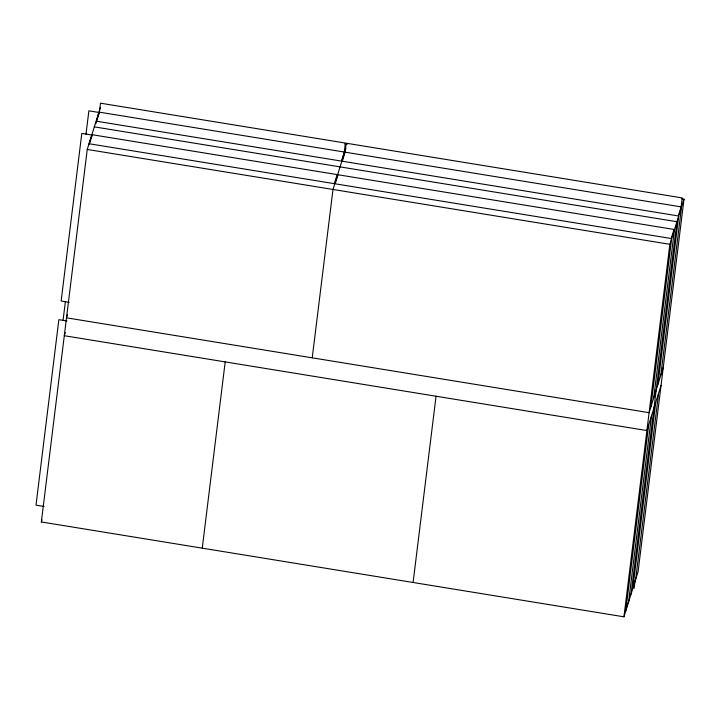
<?xml version="1.0" encoding="UTF-8"?>
<svg xmlns="http://www.w3.org/2000/svg" width="720" height="720" viewBox="0 0 720 720"><rect width="100%" height="100%" fill="white"/><g stroke="black" fill="none" stroke-linecap="round" stroke-linejoin="round"><path stroke-width="1.08" d="M63.054 320.409L65.385 301.527M86.004 134.136L88.875 110.826L98.91 112.455L98.64 114.678M681.786 198.783L684 199.143L638.1 571.653L623.952 616.815L41.346 521.964L87.246 149.454L100.431 107.37M91.422 138.366L91.836 135.036L81.801 133.407L61.146 301.023L69.174 302.328M95.796 123.75L98.91 112.455M99.378 112.158L100.485 103.185L345.375 143.055L344.277 152.028L341.433 161.091L96.534 121.221L99.378 112.158L344.277 152.028M202.257 548.163L225.198 361.908M312.237 357.831L332.991 189.459L345.852 148.41M345.114 152.172L346.221 143.208L682.236 197.919L681.129 206.874L678.294 215.937L342.279 161.226L345.114 152.172L681.129 206.874M413.1 582.489L436.05 396.234M623.952 616.815L669.852 244.305L684 199.143M625.788 610.713L648.648 425.214M650.943 406.575L671.598 238.959M628.632 601.641L651.483 416.142M653.787 397.503L674.433 229.887M631.026 594.234L676.926 221.724L94.32 126.873M632.862 588.132L655.722 402.633M658.017 383.994L678.672 216.378M634.131 588.348L635.112 580.374M635.706 579.069L658.566 393.57M660.861 374.922L681.516 207.306M88.992 144.108L91.836 135.036M66.825 316.8L67.464 314.748M64.62 334.683L65.259 332.631M41.346 521.964L41.994 519.912M663.255 367.515L649.098 412.677L66.501 317.826M661.05 385.398L646.902 430.56L64.296 335.709M625.32 611.019L627.849 602.964M633.339 585.423L634.923 580.383M344.925 143.937L347.139 144.297M87.246 149.454L669.852 244.305M66.879 320.976L58.86 319.662L36 505.161L44.019 506.466M92.304 134.739L89.46 143.802L334.359 183.672L337.194 174.609L92.304 134.739M338.04 174.753L335.205 183.807L671.22 238.509L674.055 229.455L338.04 174.753"/></g></svg>
